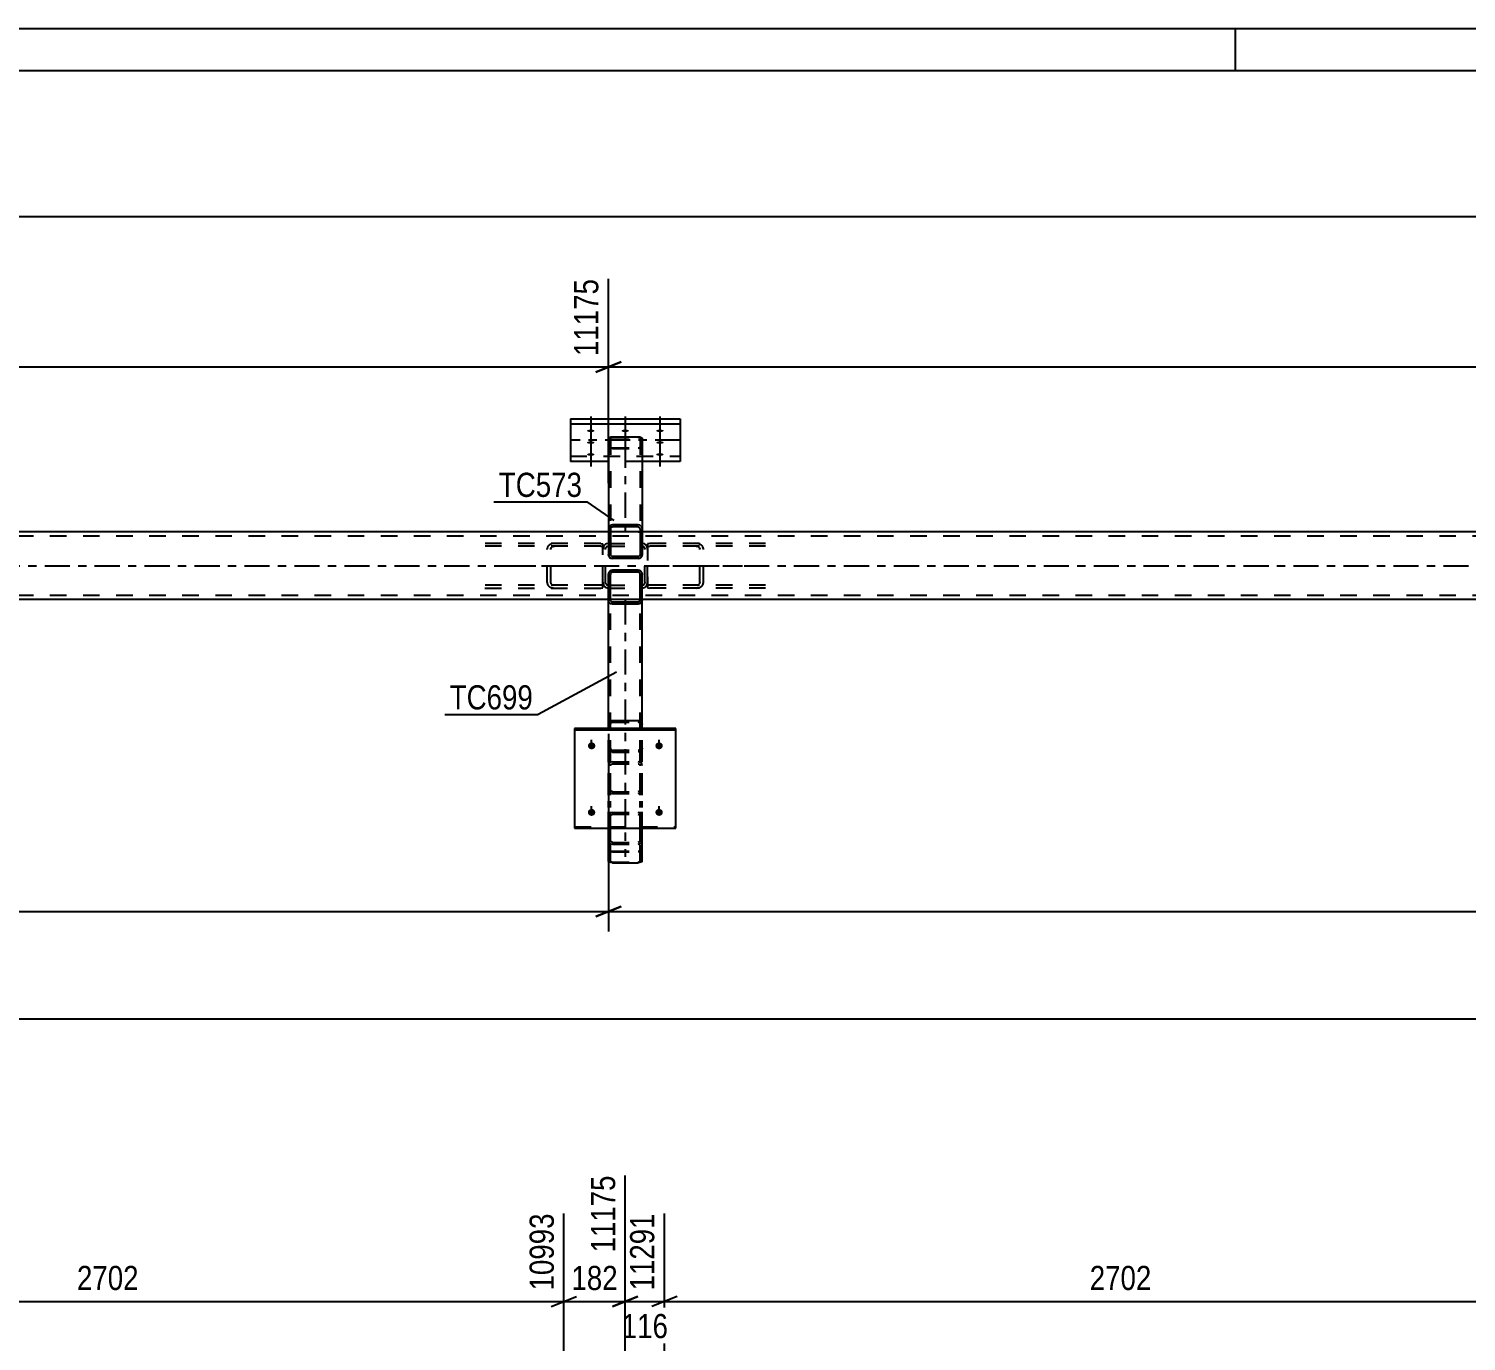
# Model space of a CAD drawing. Header units: millimetres. Extents: x 0 to 1189, y 0 to 841.
# Drawn here: x 416 to 586.3, y 685.4 to 841 of the extents above; entities that cross this region are included whole.
import ezdxf

# ---------------------------------------------------------------- set-up
doc = ezdxf.new("R2010")
doc.units = ezdxf.units.MM
doc.linetypes.add('DXK_LINE_DOT2', pattern=[3.9198, 1.9599, -1.9599])
doc.linetypes.add('DXK_LINE_DOT3', pattern=[5.9187, 2.979, -0.9799, 0.9799, -0.9799])
doc.styles.add('Arial Narrow', font='ARIALN.TTF', dxfattribs={"height": 0.2})

# ---------------------------------------------------------------- blocks, each defined once
blk = doc.blocks.new('Unknown-814467843-1163')
at = {"color": 5, "linetype": 'Continuous'}
for p, q in [((1189, 841), (0, 841)), ((559, 836), (559, 841)), ((1184, 836), (5, 836))]:
    blk.add_line(p, q, dxfattribs=at)
blk = doc.blocks.new('Part-814467843-4145 - 4141')
at = {"color": 2, "linetype": 'Continuous'}
for p, q in [((484.99, 776.78), (484.83, 776.67)), ((485.17, 776.81), (484.99, 776.78)), ((488.21, 776.81), (485.17, 776.81)), ((488.4, 776.78), (488.21, 776.81)), ((488.55, 776.67), (488.4, 776.78)), ((484.73, 776.52), (484.69, 776.33)), ((484.69, 773.29), (484.69, 776.33)), ((484.83, 776.67), (484.73, 776.52)), ((484.95, 776.42), (484.93, 776.33)), ((484.93, 773.29), (484.93, 776.33)), ((485, 776.5), (484.95, 776.42)), ((485.08, 776.55), (485, 776.5)), ((485.17, 776.57), (485.08, 776.55)), ((488.21, 776.57), (485.17, 776.57)), ((488.31, 776.55), (488.21, 776.57)), ((488.38, 776.5), (488.31, 776.55)), ((488.44, 776.42), (488.38, 776.5)), ((488.45, 776.33), (488.44, 776.42)), ((488.45, 773.29), (488.45, 776.33)), ((488.66, 776.52), (488.55, 776.67)), ((488.69, 776.33), (488.66, 776.52)), ((488.69, 773.29), (488.69, 776.33)), ((484.73, 773.11), (484.69, 773.29)), ((484.93, 773.29), (484.95, 773.2)), ((488.44, 773.2), (488.45, 773.29)), ((488.69, 773.29), (488.66, 773.11)), ((484.83, 772.95), (484.73, 773.11)), ((484.99, 772.85), (484.83, 772.95)), ((484.95, 773.2), (485, 773.12)), ((485.17, 772.81), (484.99, 772.85)), ((485, 773.12), (485.08, 773.07)), ((485.08, 773.07), (485.17, 773.05)), ((488.21, 773.05), (485.17, 773.05)), ((488.21, 772.81), (485.17, 772.81)), ((488.21, 773.05), (488.31, 773.07)), ((488.4, 772.85), (488.21, 772.81)), ((488.31, 773.07), (488.38, 773.12)), ((488.38, 773.12), (488.44, 773.2)), ((488.55, 772.95), (488.4, 772.85)), ((488.66, 773.11), (488.55, 772.95))]:
    blk.add_line(p, q, dxfattribs=at)
at = {"color": 7, "linetype": 'DXK_LINE_DOT2'}
for p, q in [((484.99, 776.78), (485.17, 776.81)), ((488.21, 776.81), (488.4, 776.78)), ((484.69, 776.33), (484.73, 776.52)), ((488.66, 776.52), (488.69, 776.33)), ((484.93, 773.35), (484.69, 773.35)), ((488.69, 773.35), (488.45, 773.35))]:
    blk.add_line(p, q, dxfattribs=at)
for centre, start, end in [((485.17, 776.33), 112.5, 157.5), ((488.21, 776.33), 22.5, 67.5)]:
    blk.add_arc(centre, 0.48, start, end, dxfattribs=at)
blk = doc.blocks.new('Part-814467843-4146 - 4141')
at = {"color": 2, "linetype": 'Continuous'}
for p, q in [((484.73, 781.91), (484.69, 781.72)), ((484.83, 782.06), (484.73, 781.91)), ((484.99, 782.17), (484.83, 782.06)), ((484.93, 781.72), (484.95, 781.82)), ((484.95, 781.82), (485, 781.89)), ((485.17, 782.2), (484.99, 782.17)), ((485, 781.89), (485.08, 781.95)), ((485.08, 781.95), (485.17, 781.96)), ((488.21, 782.2), (485.17, 782.2)), ((488.21, 781.96), (485.17, 781.96)), ((488.4, 782.17), (488.21, 782.2)), ((488.21, 781.96), (488.3, 781.95)), ((488.3, 781.95), (488.38, 781.89)), ((488.43, 781.82), (488.38, 781.89)), ((488.55, 782.06), (488.4, 782.17)), ((488.45, 781.72), (488.43, 781.82)), ((488.55, 782.06), (488.66, 781.91)), ((488.66, 781.91), (488.69, 781.72)), ((484.69, 781.72), (484.69, 778.68)), ((484.93, 781.72), (484.93, 778.68)), ((488.45, 781.72), (488.45, 778.68)), ((488.69, 781.72), (488.69, 778.68)), ((484.69, 778.68), (484.73, 778.5)), ((484.73, 778.5), (484.83, 778.34)), ((484.93, 778.68), (484.95, 778.59)), ((484.95, 778.59), (485, 778.51)), ((485.08, 778.46), (485, 778.51)), ((485.17, 778.44), (485.08, 778.46)), ((488.21, 778.44), (485.17, 778.44)), ((488.3, 778.46), (488.21, 778.44)), ((488.38, 778.51), (488.3, 778.46)), ((488.43, 778.59), (488.38, 778.51)), ((488.45, 778.68), (488.43, 778.59)), ((488.55, 778.34), (488.66, 778.5)), ((488.66, 778.5), (488.69, 778.68)), ((484.83, 778.34), (484.99, 778.24)), ((484.99, 778.24), (485.17, 778.2)), ((488.21, 778.2), (485.17, 778.2)), ((488.21, 778.2), (488.4, 778.24)), ((488.4, 778.24), (488.55, 778.34))]:
    blk.add_line(p, q, dxfattribs=at)
at = {"color": 7, "linetype": 'DXK_LINE_DOT2'}
for p, q in [((484.93, 781.35), (484.69, 781.35)), ((484.69, 781.35), (484.93, 781.35)), ((488.69, 781.35), (488.45, 781.35)), ((488.45, 781.35), (488.69, 781.35)), ((484.73, 778.5), (484.69, 778.68)), ((488.69, 778.68), (488.66, 778.5)), ((485.17, 778.2), (484.99, 778.24)), ((488.4, 778.24), (488.21, 778.2))]:
    blk.add_line(p, q, dxfattribs=at)
for centre, start, end in [((485.17, 778.68), 202.5, 247.5), ((488.21, 778.68), 292.5, 337.5)]:
    blk.add_arc(centre, 0.48, start, end, dxfattribs=at)
blk = doc.blocks.new('Part-814467843-4226 - 4141')
at = {"color": 2, "linetype": 'Continuous'}
for p, q in [((484.69, 792.46), (484.73, 792.52)), ((484.69, 792.46), (484.69, 781.73)), ((484.73, 792.52), (484.83, 792.57)), ((484.83, 792.57), (484.99, 792.61)), ((484.99, 792.61), (485.17, 792.62)), ((485.17, 792.62), (488.21, 792.62)), ((488.21, 792.62), (488.4, 792.61)), ((488.4, 792.61), (488.55, 792.57)), ((488.55, 792.57), (488.66, 792.52)), ((488.66, 792.52), (488.69, 792.46)), ((488.69, 792.46), (488.69, 781.35)), ((488.21, 781.35), (484.93, 781.35)), ((488.45, 781.35), (488.21, 781.35)), ((488.69, 781.35), (488.69, 781.35))]:
    blk.add_line(p, q, dxfattribs=at)
at = {"color": 7, "linetype": 'DXK_LINE_DOT2'}
for p, q in [((484.95, 792.49), (484.93, 792.46)), ((484.93, 792.46), (484.93, 782.13)), ((485, 792.52), (484.95, 792.49)), ((485.08, 792.53), (485, 792.52)), ((485.17, 792.54), (485.08, 792.53)), ((485.17, 792.54), (488.21, 792.54)), ((488.31, 792.53), (488.21, 792.54)), ((488.38, 792.52), (488.31, 792.53)), ((488.44, 792.49), (488.38, 792.52)), ((488.45, 792.46), (488.44, 792.49)), ((488.45, 792.46), (488.45, 781.35)), ((484.73, 791.36), (484.69, 791.42)), ((484.83, 791.3), (484.73, 791.36)), ((484.99, 791.27), (484.83, 791.3)), ((484.93, 791.42), (484.95, 791.39)), ((484.95, 791.39), (485, 791.36)), ((485.17, 791.25), (484.99, 791.27)), ((485, 791.36), (485.08, 791.34)), ((485.08, 791.34), (485.17, 791.34)), ((485.17, 791.34), (488.21, 791.34)), ((485.17, 791.25), (488.21, 791.25)), ((488.21, 791.34), (488.31, 791.34)), ((488.4, 791.27), (488.21, 791.25)), ((488.31, 791.34), (488.38, 791.36)), ((488.38, 791.36), (488.4, 791.37)), ((488.4, 791.37), (488.44, 791.39)), ((488.55, 791.3), (488.4, 791.27)), ((488.44, 791.39), (488.45, 791.42)), ((488.66, 791.36), (488.55, 791.3)), ((488.69, 791.42), (488.66, 791.36)), ((484.93, 782.13), (484.93, 781.35)), ((484.69, 781.73), (484.69, 781.35)), ((484.93, 781.35), (484.69, 781.35)), ((488.21, 781.35), (488.4, 781.35)), ((488.44, 781.35), (488.45, 781.35)), ((488.69, 781.35), (488.45, 781.35))]:
    blk.add_line(p, q, dxfattribs=at)
at = {"color": 7, "linetype": 'DXK_LINE_DOT3'}
blk.add_line((486.69, 791.94), (486.69, 781.35), dxfattribs=at)
blk = doc.blocks.new('Part-814467843-4183 - 4141')
at = {"color": 2, "linetype": 'Continuous'}
for p, q in [((480.19, 794.76), (493.19, 794.76)), ((480.19, 794.76), (480.19, 789.72)), ((480.19, 794.16), (493.19, 794.16)), ((493.19, 794.76), (493.19, 789.72)), ((484.69, 789.72), (480.19, 789.72)), ((493.19, 789.72), (488.69, 789.72))]:
    blk.add_line(p, q, dxfattribs=at)
at = {"color": 7, "linetype": 'DXK_LINE_DOT3'}
blk.add_line((493.19, 792.24), (480.19, 792.24), dxfattribs=at)
at = {"color": 7, "linetype": 'DXK_LINE_DOT2'}
for p, q in [((480.19, 790.32), (493.19, 790.32)), ((488.69, 789.72), (484.69, 789.72))]:
    blk.add_line(p, q, dxfattribs=at)
blk = doc.blocks.new('Bolt-814467843-4254 - 4141')
at = {"linetype": 'Continuous'}
for points in [[(482.59, 793.49), (482.69, 793.49), (482.77, 793.48), (482.85, 793.46), (482.92, 793.44), (482.98, 793.42), (483.01, 793.39), (483.03, 793.36), (483.03, 793.33), (483.01, 793.29), (482.98, 793.27), (482.92, 793.24), (482.85, 793.22), (482.77, 793.2), (482.69, 793.19), (482.59, 793.19), (482.5, 793.19), (482.42, 793.2), (482.34, 793.22), (482.27, 793.24), (482.21, 793.27), (482.18, 793.29), (482.16, 793.33), (482.16, 793.36), (482.18, 793.39), (482.21, 793.42), (482.27, 793.44), (482.34, 793.46), (482.42, 793.48), (482.5, 793.49)], [(482.59, 792.1), (482.69, 792.09), (482.77, 792.08), (482.85, 792.07), (482.92, 792.05), (482.98, 792.02), (483.01, 791.99), (483.03, 791.96), (483.03, 791.93), (483.01, 791.9), (482.98, 791.87), (482.92, 791.85), (482.85, 791.82), (482.77, 791.81), (482.69, 791.8), (482.59, 791.8), (482.5, 791.8), (482.42, 791.81), (482.34, 791.82), (482.27, 791.85), (482.21, 791.87), (482.18, 791.9), (482.16, 791.93), (482.16, 791.96), (482.18, 791.99), (482.21, 792.02), (482.27, 792.05), (482.34, 792.07), (482.42, 792.08), (482.5, 792.09)], [(486.67, 793.49), (486.77, 793.49), (486.85, 793.48), (486.93, 793.46), (487, 793.44), (487.06, 793.42), (487.09, 793.39), (487.11, 793.36), (487.11, 793.33), (487.09, 793.29), (487.06, 793.27), (487, 793.24), (486.93, 793.22), (486.85, 793.2), (486.77, 793.19), (486.67, 793.19), (486.58, 793.19), (486.5, 793.2), (486.42, 793.22), (486.35, 793.24), (486.29, 793.27), (486.26, 793.29), (486.24, 793.33), (486.24, 793.36), (486.26, 793.39), (486.29, 793.42), (486.35, 793.44), (486.42, 793.46), (486.5, 793.48), (486.58, 793.49)], [(490.79, 793.49), (490.89, 793.49), (490.97, 793.48), (491.05, 793.46), (491.12, 793.44), (491.18, 793.42), (491.21, 793.39), (491.23, 793.36), (491.23, 793.33), (491.21, 793.29), (491.18, 793.27), (491.12, 793.24), (491.05, 793.22), (490.97, 793.2), (490.89, 793.19), (490.79, 793.19), (490.7, 793.19), (490.62, 793.2), (490.54, 793.22), (490.47, 793.24), (490.41, 793.27), (490.38, 793.29), (490.36, 793.33), (490.36, 793.36), (490.38, 793.39), (490.41, 793.42), (490.47, 793.44), (490.54, 793.46), (490.62, 793.48), (490.7, 793.49)], [(490.79, 792.1), (490.89, 792.09), (490.97, 792.08), (491.05, 792.07), (491.12, 792.05), (491.18, 792.02), (491.21, 791.99), (491.23, 791.96), (491.23, 791.93), (491.21, 791.9), (491.18, 791.87), (491.12, 791.85), (491.05, 791.82), (490.97, 791.81), (490.89, 791.8), (490.79, 791.8), (490.7, 791.8), (490.62, 791.81), (490.54, 791.82), (490.47, 791.85), (490.41, 791.87), (490.38, 791.9), (490.36, 791.93), (490.36, 791.96), (490.38, 791.99), (490.41, 792.02), (490.47, 792.05), (490.54, 792.07), (490.62, 792.08), (490.7, 792.09)], [(482.59, 790.69), (482.69, 790.68), (482.77, 790.67), (482.85, 790.66), (482.92, 790.64), (482.98, 790.61), (483.01, 790.58), (483.03, 790.55), (483.03, 790.52), (483.01, 790.49), (482.98, 790.46), (482.92, 790.44), (482.85, 790.41), (482.77, 790.4), (482.69, 790.39), (482.59, 790.39), (482.5, 790.39), (482.42, 790.4), (482.34, 790.41), (482.27, 790.44), (482.21, 790.46), (482.18, 790.49), (482.16, 790.52), (482.16, 790.55), (482.18, 790.58), (482.21, 790.61), (482.27, 790.64), (482.34, 790.66), (482.42, 790.67), (482.5, 790.68)], [(490.79, 790.69), (490.89, 790.68), (490.97, 790.67), (491.05, 790.66), (491.12, 790.64), (491.18, 790.61), (491.21, 790.58), (491.23, 790.55), (491.23, 790.52), (491.21, 790.49), (491.18, 790.46), (491.12, 790.44), (491.05, 790.41), (490.97, 790.4), (490.89, 790.39), (490.79, 790.39), (490.7, 790.39), (490.62, 790.4), (490.54, 790.41), (490.47, 790.44), (490.41, 790.46), (490.38, 790.49), (490.36, 790.52), (490.36, 790.55), (490.38, 790.58), (490.41, 790.61), (490.47, 790.64), (490.54, 790.66), (490.62, 790.67), (490.7, 790.68)]]:
    blk.add_hatch(color=1, dxfattribs=at).paths.add_polyline_path(points)
at = {"color": 1, "linetype": 'Continuous'}
for p, q in [((482.59, 795.03), (482.59, 791.91)), ((486.67, 795.03), (486.67, 791.91)), ((490.79, 795.03), (490.79, 791.91)), ((482.59, 793.64), (482.59, 790.52)), ((482.59, 792.23), (482.59, 789.11)), ((490.79, 793.64), (490.79, 790.52)), ((490.79, 792.23), (490.79, 789.11))]:
    blk.add_line(p, q, dxfattribs=at)
at = {"color": 1, "linetype": 'DXK_LINE_DOT2'}
blk.add_line((486.67, 792.23), (486.67, 789.11), dxfattribs=at)
blk = doc.blocks.new('Part-814467843-4314 - 4141')
at = {"color": 7, "linetype": 'DXK_LINE_DOT2'}
for p, q in [((484.69, 744.79), (484.69, 749.46)), ((484.93, 744.79), (484.93, 749.46)), ((488.45, 744.79), (488.45, 749.46)), ((488.69, 744.79), (488.69, 749.46)), ((484.73, 747.83), (484.69, 747.66)), ((484.83, 747.98), (484.73, 747.83)), ((484.99, 748.08), (484.83, 747.98)), ((484.93, 747.66), (484.95, 747.75)), ((484.95, 747.75), (485, 747.82)), ((485.17, 748.11), (484.99, 748.08)), ((485, 747.82), (485.08, 747.87)), ((485.08, 747.87), (485.17, 747.89)), ((485.17, 748.11), (488.21, 748.11)), ((485.17, 747.89), (488.21, 747.89)), ((488.4, 748.08), (488.21, 748.11)), ((488.21, 747.89), (488.31, 747.87)), ((488.31, 747.87), (488.38, 747.82)), ((488.38, 747.82), (488.44, 747.75)), ((488.55, 747.98), (488.4, 748.08)), ((488.44, 747.75), (488.45, 747.66)), ((488.66, 747.83), (488.55, 747.98)), ((488.69, 747.66), (488.66, 747.83)), ((484.69, 744.79), (484.73, 744.62)), ((484.73, 744.62), (484.83, 744.47)), ((484.83, 744.47), (484.99, 744.37)), ((484.95, 744.7), (484.93, 744.79)), ((485, 744.63), (484.95, 744.7)), ((484.99, 744.37), (485.17, 744.34)), ((485.08, 744.58), (485, 744.63)), ((485.17, 744.56), (485.08, 744.58)), ((485.17, 744.56), (488.21, 744.56)), ((485.17, 744.34), (488.21, 744.34)), ((488.31, 744.58), (488.21, 744.56)), ((488.21, 744.34), (488.4, 744.37)), ((488.38, 744.63), (488.31, 744.58)), ((488.44, 744.7), (488.38, 744.63)), ((488.4, 744.37), (488.55, 744.47)), ((488.45, 744.79), (488.44, 744.7)), ((488.55, 744.47), (488.66, 744.62)), ((488.66, 744.62), (488.69, 744.79))]:
    blk.add_line(p, q, dxfattribs=at)
at = {"color": 7, "linetype": 'DXK_LINE_DOT3'}
blk.add_line((486.69, 747.89), (486.69, 746.23), dxfattribs=at)
blk = doc.blocks.new('Part-814467843-4319 - 4141')
at = {"color": 7, "linetype": 'DXK_LINE_DOT2'}
for p, q in [((484.93, 773.35), (484.69, 773.35)), ((484.69, 773.29), (484.69, 773.35)), ((484.93, 742.31), (484.93, 773.35)), ((488.21, 773.35), (488.69, 773.35)), ((488.38, 773.35), (488.4, 773.35)), ((488.4, 773.35), (488.44, 773.35)), ((488.44, 773.35), (488.45, 773.35)), ((488.45, 742.31), (488.45, 773.35)), ((488.69, 773.29), (488.69, 773.35)), ((484.69, 746.23), (484.69, 758.57)), ((488.69, 746.23), (488.69, 758.57)), ((484.69, 743.35), (484.73, 743.42)), ((484.73, 743.42), (484.83, 743.47)), ((484.83, 743.47), (484.99, 743.51)), ((484.95, 743.38), (484.93, 743.35)), ((485, 743.41), (484.95, 743.38)), ((484.99, 743.51), (485.17, 743.52)), ((485.08, 743.43), (485, 743.41)), ((485.17, 743.44), (485.08, 743.43)), ((485.17, 743.52), (488.21, 743.52)), ((485.17, 743.44), (488.21, 743.44)), ((488.21, 743.52), (488.4, 743.51)), ((488.31, 743.43), (488.21, 743.44)), ((488.38, 743.41), (488.31, 743.43)), ((488.38, 743.41), (488.4, 743.4)), ((488.4, 743.51), (488.55, 743.47)), ((488.4, 743.4), (488.44, 743.38)), ((488.45, 743.35), (488.44, 743.38)), ((488.55, 743.47), (488.66, 743.42)), ((488.66, 743.42), (488.69, 743.35)), ((484.93, 742.31), (484.95, 742.28)), ((484.95, 742.28), (485, 742.26)), ((485, 742.26), (485.08, 742.24)), ((485.08, 742.24), (485.17, 742.23)), ((485.17, 742.23), (488.21, 742.23)), ((488.21, 742.23), (488.31, 742.24)), ((488.31, 742.24), (488.38, 742.26)), ((488.38, 742.26), (488.44, 742.28)), ((488.44, 742.28), (488.45, 742.31))]:
    blk.add_line(p, q, dxfattribs=at)
at = {"color": 2, "linetype": 'Continuous'}
for p, q in [((484.69, 758.57), (484.69, 773.29)), ((488.45, 773.35), (484.93, 773.35)), ((488.69, 758.57), (488.69, 773.29)), ((484.69, 742.31), (484.69, 746.23)), ((488.69, 742.31), (488.69, 746.23)), ((484.73, 742.25), (484.69, 742.31)), ((484.83, 742.2), (484.73, 742.25)), ((484.99, 742.16), (484.83, 742.2)), ((485.17, 742.15), (484.99, 742.16)), ((485.17, 742.15), (488.21, 742.15)), ((488.4, 742.16), (488.21, 742.15)), ((488.55, 742.2), (488.4, 742.16)), ((488.66, 742.25), (488.55, 742.2)), ((488.69, 742.31), (488.66, 742.25))]:
    blk.add_line(p, q, dxfattribs=at)
at = {"color": 7, "linetype": 'DXK_LINE_DOT3'}
blk.add_line((486.69, 773.35), (486.69, 742.83), dxfattribs=at)
blk = doc.blocks.new('Part-814467843-4328 - 4141')
at = {"color": 7, "linetype": 'DXK_LINE_DOT2'}
for p, q in [((483.79, 779.99), (470.06, 779.99)), ((483.79, 779.67), (470.06, 779.67)), ((477.49, 779.59), (477.42, 779.35)), ((477.42, 775.35), (477.42, 779.35)), ((477.86, 779.35), (477.89, 779.47)), ((477.86, 775.35), (477.86, 779.35)), ((478.3, 779.99), (477.96, 779.94)), ((478.13, 779.64), (478.3, 779.67)), ((483.79, 779.99), (484.04, 779.95)), ((483.79, 779.67), (483.96, 779.64)), ((483.96, 779.64), (484.04, 779.6)), ((484.04, 774.74), (484.04, 779.95)), ((483.79, 775.03), (470.06, 775.03)), ((477.42, 775.35), (477.49, 775.1)), ((477.89, 775.22), (477.86, 775.35)), ((478.3, 775.03), (478.13, 775.05)), ((483.96, 775.05), (483.79, 775.03)), ((484.04, 775.09), (483.96, 775.05)), ((470.06, 774.71), (483.79, 774.71)), ((477.96, 774.76), (478.3, 774.71)), ((483.79, 774.71), (484.04, 774.74))]:
    blk.add_line(p, q, dxfattribs=at)
at = {"color": 7, "linetype": 'DXK_LINE_DOT3'}
blk.add_line((472.8, 777.35), (481.04, 777.35), dxfattribs=at)
at = {"color": 7, "linetype": 'DXK_LINE_DOT2'}
for centre, radius, start, end in [((478.16, 779.16), 0.802, 104.5547, 147.5896), ((478.23, 779.25), 0.401, 104.5547, 147.5896), ((478.16, 775.53), 0.802, 212.4104, 255.4453), ((478.23, 775.44), 0.401, 212.4104, 255.4453)]:
    blk.add_arc(centre, radius, start, end, dxfattribs=at)
blk = doc.blocks.new('Part-814467843-4331 - 4141')
at = {"color": 7, "linetype": 'DXK_LINE_DOT2'}
for p, q in [((489.58, 779.99), (489.32, 779.95)), ((489.32, 779.95), (489.32, 774.74)), ((489.32, 779.6), (489.41, 779.64)), ((489.41, 779.64), (489.58, 779.67)), ((503.31, 779.99), (489.58, 779.99)), ((503.31, 779.67), (489.58, 779.67)), ((495.41, 779.94), (495.07, 779.99)), ((495.07, 779.67), (495.24, 779.64)), ((495.48, 779.47), (495.51, 779.35)), ((495.51, 775.35), (495.51, 779.35)), ((495.95, 779.35), (495.88, 779.59)), ((495.95, 775.35), (495.95, 779.35)), ((489.41, 775.05), (489.32, 775.09)), ((489.58, 775.03), (489.41, 775.05)), ((503.31, 775.03), (489.58, 775.03)), ((495.24, 775.05), (495.07, 775.03)), ((495.51, 775.35), (495.48, 775.22)), ((495.88, 775.1), (495.95, 775.35)), ((489.32, 774.74), (489.58, 774.71)), ((503.31, 774.71), (489.58, 774.71)), ((495.07, 774.71), (495.41, 774.76))]:
    blk.add_line(p, q, dxfattribs=at)
at = {"color": 7, "linetype": 'DXK_LINE_DOT3'}
blk.add_line((492.33, 777.35), (500.57, 777.35), dxfattribs=at)
at = {"color": 7, "linetype": 'DXK_LINE_DOT2'}
for centre, radius, start, end in [((495.14, 779.25), 0.401, 32.4104, 75.4453), ((495.21, 779.16), 0.802, 32.4104, 75.4453), ((495.14, 775.44), 0.401, 284.5547, 327.5896), ((495.21, 775.53), 0.802, 284.5547, 327.5896)]:
    blk.add_arc(centre, radius, start, end, dxfattribs=at)
blk = doc.blocks.new('Part-814467843-4340 - 4141')
at = {"color": 7, "linetype": 'DXK_LINE_DOT2'}
for p, q in [((1094.69, 780.87), (116.04, 780.87)), ((488.69, 781.35), (484.69, 781.35)), ((1094.69, 773.83), (116.04, 773.83)), ((488.69, 773.35), (484.69, 773.35))]:
    blk.add_line(p, q, dxfattribs=at)
at = {"color": 2, "linetype": 'Continuous'}
for p, q in [((484.69, 781.35), (248.69, 781.35)), ((724.68, 781.35), (488.69, 781.35)), ((484.69, 773.35), (248.69, 773.35)), ((724.68, 773.35), (488.69, 773.35))]:
    blk.add_line(p, q, dxfattribs=at)
at = {"color": 7, "linetype": 'DXK_LINE_DOT3'}
blk.add_line((116.04, 777.35), (1094.69, 777.35), dxfattribs=at)
blk = doc.blocks.new('Part-814467843-4345 - 4141')
at = {"color": 7, "linetype": 'DXK_LINE_DOT2'}
for p, q in [((484.09, 779.59), (484.04, 779.35)), ((484.04, 775.35), (484.04, 779.35)), ((484.36, 779.35), (484.39, 779.47)), ((484.36, 775.35), (484.36, 779.35)), ((484.68, 779.99), (484.44, 779.94)), ((484.56, 779.64), (484.68, 779.67)), ((484.68, 779.99), (488.68, 779.99)), ((484.68, 779.67), (488.68, 779.67)), ((488.93, 779.94), (488.68, 779.99)), ((488.68, 779.67), (488.81, 779.64)), ((488.98, 779.47), (489, 779.35)), ((489, 775.35), (489, 779.35)), ((489.32, 779.35), (489.28, 779.59)), ((489.32, 775.35), (489.32, 779.35)), ((484.04, 775.35), (484.09, 775.1)), ((484.39, 775.22), (484.36, 775.35)), ((484.68, 775.03), (484.56, 775.05)), ((484.68, 775.03), (488.68, 775.03)), ((488.81, 775.05), (488.68, 775.03)), ((489, 775.35), (488.98, 775.22)), ((489.28, 775.1), (489.32, 775.35)), ((484.44, 774.76), (484.68, 774.71)), ((484.68, 774.71), (488.68, 774.71)), ((488.68, 774.71), (488.93, 774.76))]:
    blk.add_line(p, q, dxfattribs=at)
at = {"color": 7, "linetype": 'DXK_LINE_DOT3'}
blk.add_line((486.68, 777.35), (486.68, 777.35), dxfattribs=at)
at = {"color": 7, "linetype": 'DXK_LINE_DOT2'}
for centre, radius, start, end in [((484.68, 779.35), 0.64, 112.5, 157.5), ((484.68, 779.35), 0.32, 112.5, 157.5), ((488.68, 779.35), 0.32, 22.5, 67.5), ((488.68, 779.35), 0.64, 22.5, 67.5), ((484.68, 775.35), 0.64, 202.5, 247.5), ((484.68, 775.35), 0.32, 202.5, 247.5), ((488.68, 775.35), 0.32, 292.5, 337.5), ((488.68, 775.35), 0.64, 292.5, 337.5)]:
    blk.add_arc(centre, radius, start, end, dxfattribs=at)
blk = doc.blocks.new('Bolt-814467843-4350 - 4141')
at = {"linetype": 'Continuous'}
for points in [[(482.69, 756.42), (482.79, 756.41), (482.87, 756.38), (482.95, 756.34), (483.02, 756.28), (483.08, 756.21), (483.11, 756.13), (483.13, 756.05), (483.13, 755.96), (483.11, 755.88), (483.08, 755.8), (483.02, 755.73), (482.95, 755.67), (482.87, 755.63), (482.79, 755.6), (482.69, 755.59), (482.6, 755.6), (482.52, 755.63), (482.44, 755.67), (482.37, 755.73), (482.31, 755.8), (482.28, 755.88), (482.26, 755.96), (482.26, 756.05), (482.28, 756.13), (482.31, 756.21), (482.37, 756.28), (482.44, 756.34), (482.52, 756.38), (482.6, 756.41)], [(482.69, 748.53), (482.79, 748.52), (482.87, 748.49), (482.95, 748.45), (483.02, 748.39), (483.08, 748.32), (483.11, 748.24), (483.13, 748.16), (483.13, 748.07), (483.11, 747.99), (483.08, 747.91), (483.02, 747.84), (482.95, 747.78), (482.87, 747.74), (482.79, 747.71), (482.69, 747.7), (482.6, 747.71), (482.52, 747.74), (482.44, 747.78), (482.37, 747.84), (482.31, 747.91), (482.28, 747.99), (482.26, 748.07), (482.26, 748.16), (482.28, 748.24), (482.31, 748.32), (482.37, 748.39), (482.44, 748.45), (482.52, 748.49), (482.6, 748.52)]]:
    blk.add_hatch(color=1, dxfattribs=at).paths.add_polyline_path(points)
at = {"color": 1, "linetype": 'Continuous'}
for p, q in [((482.69, 755.66), (482.69, 756.73)), ((482.69, 747.77), (482.69, 748.84))]:
    blk.add_line(p, q, dxfattribs=at)
blk = doc.blocks.new('Bolt-814467843-4351 - 4141')
at = {"linetype": 'Continuous'}
for points in [[(490.69, 756.42), (490.79, 756.41), (490.87, 756.38), (490.95, 756.34), (491.02, 756.28), (491.08, 756.21), (491.11, 756.13), (491.13, 756.05), (491.13, 755.96), (491.11, 755.88), (491.08, 755.8), (491.02, 755.73), (490.95, 755.67), (490.87, 755.63), (490.79, 755.6), (490.69, 755.59), (490.6, 755.6), (490.52, 755.63), (490.44, 755.67), (490.37, 755.73), (490.31, 755.8), (490.28, 755.88), (490.26, 755.96), (490.26, 756.05), (490.28, 756.13), (490.31, 756.21), (490.37, 756.28), (490.44, 756.34), (490.52, 756.38), (490.6, 756.41)], [(490.69, 748.53), (490.79, 748.52), (490.87, 748.49), (490.95, 748.45), (491.02, 748.39), (491.08, 748.32), (491.11, 748.24), (491.13, 748.16), (491.13, 748.07), (491.11, 747.99), (491.08, 747.91), (491.02, 747.84), (490.95, 747.78), (490.87, 747.74), (490.79, 747.71), (490.69, 747.7), (490.6, 747.71), (490.52, 747.74), (490.44, 747.78), (490.37, 747.84), (490.31, 747.91), (490.28, 747.99), (490.26, 748.07), (490.26, 748.16), (490.28, 748.24), (490.31, 748.32), (490.37, 748.39), (490.44, 748.45), (490.52, 748.49), (490.6, 748.52)]]:
    blk.add_hatch(color=1, dxfattribs=at).paths.add_polyline_path(points)
at = {"color": 1, "linetype": 'Continuous'}
for p, q in [((490.69, 755.66), (490.69, 756.73)), ((490.69, 747.77), (490.69, 748.84))]:
    blk.add_line(p, q, dxfattribs=at)
blk = doc.blocks.new('Part-814467843-4352 - 4141')
at = {"color": 2, "linetype": 'Continuous'}
for p, q in [((492.69, 758.05), (480.69, 758.05)), ((480.69, 758.05), (480.69, 746.23)), ((492.69, 746.23), (492.69, 758.05)), ((480.69, 757.89), (492.69, 757.89)), ((480.69, 746.23), (492.69, 746.23))]:
    blk.add_line(p, q, dxfattribs=at)
at = {"color": 7, "linetype": 'DXK_LINE_DOT2'}
blk.add_line((480.69, 746.4), (492.69, 746.4), dxfattribs=at)
blk = doc.blocks.new('Part-814467843-4372 - 4141')
at = {"color": 2, "linetype": 'Continuous'}
for p, q in [((484.69, 758.57), (484.73, 758.74)), ((484.69, 758.05), (484.69, 758.57)), ((484.73, 758.74), (484.83, 758.89)), ((484.83, 758.89), (484.99, 758.99)), ((484.99, 758.99), (485.17, 759.02)), ((485.17, 759.02), (488.21, 759.02)), ((488.21, 759.02), (488.4, 758.99)), ((488.4, 758.99), (488.55, 758.89)), ((488.55, 758.89), (488.66, 758.74)), ((488.66, 758.74), (488.69, 758.57)), ((488.69, 758.05), (488.69, 758.57))]:
    blk.add_line(p, q, dxfattribs=at)
at = {"color": 7, "linetype": 'DXK_LINE_DOT2'}
for p, q in [((484.69, 750.79), (484.69, 758.05)), ((484.95, 758.66), (484.93, 758.57)), ((484.93, 750.79), (484.93, 758.57)), ((485, 758.73), (484.95, 758.66)), ((485.08, 758.78), (485, 758.73)), ((485.17, 758.79), (485.08, 758.78)), ((485.17, 758.79), (488.21, 758.79)), ((488.31, 758.78), (488.21, 758.79)), ((488.38, 758.73), (488.31, 758.78)), ((488.44, 758.66), (488.38, 758.73)), ((488.45, 758.57), (488.44, 758.66)), ((488.45, 750.79), (488.45, 758.57)), ((488.69, 750.79), (488.69, 758.05)), ((484.73, 755.54), (484.69, 755.71)), ((484.83, 755.39), (484.73, 755.54)), ((484.99, 755.3), (484.83, 755.39)), ((484.93, 755.71), (484.95, 755.63)), ((484.95, 755.63), (485, 755.55)), ((485.17, 755.26), (484.99, 755.3)), ((485, 755.55), (485.08, 755.5)), ((485.08, 755.5), (485.17, 755.49)), ((485.17, 755.49), (488.21, 755.49)), ((485.17, 755.26), (488.21, 755.26)), ((488.21, 755.49), (488.31, 755.5)), ((488.4, 755.3), (488.21, 755.26)), ((488.31, 755.5), (488.38, 755.55)), ((488.38, 755.55), (488.44, 755.63)), ((488.55, 755.39), (488.4, 755.3)), ((488.44, 755.63), (488.45, 755.71)), ((488.66, 755.54), (488.55, 755.39)), ((488.69, 755.71), (488.66, 755.54)), ((484.73, 753.82), (484.69, 753.65)), ((484.83, 753.97), (484.73, 753.82)), ((484.99, 754.07), (484.83, 753.97)), ((484.93, 753.65), (484.95, 753.74)), ((484.95, 753.74), (485, 753.81)), ((485.17, 754.1), (484.99, 754.07)), ((485, 753.81), (485.08, 753.86)), ((485.08, 753.86), (485.17, 753.88)), ((485.17, 754.1), (488.21, 754.1)), ((485.17, 753.88), (488.21, 753.88)), ((488.4, 754.07), (488.21, 754.1)), ((488.21, 753.88), (488.31, 753.86)), ((488.31, 753.86), (488.38, 753.81)), ((488.38, 753.81), (488.44, 753.74)), ((488.55, 753.97), (488.4, 754.07)), ((488.44, 753.74), (488.45, 753.65)), ((488.66, 753.82), (488.55, 753.97)), ((488.69, 753.65), (488.66, 753.82)), ((484.69, 750.79), (484.73, 750.62)), ((484.73, 750.62), (484.83, 750.48)), ((484.83, 750.48), (484.99, 750.38)), ((484.95, 750.71), (484.93, 750.79)), ((485, 750.64), (484.95, 750.71)), ((484.99, 750.38), (485.17, 750.34)), ((485.08, 750.59), (485, 750.64)), ((485.17, 750.57), (485.08, 750.59)), ((485.17, 750.57), (488.21, 750.57)), ((485.17, 750.34), (488.21, 750.34)), ((488.31, 750.59), (488.21, 750.57)), ((488.21, 750.34), (488.4, 750.38)), ((488.38, 750.64), (488.31, 750.59)), ((488.44, 750.71), (488.38, 750.64)), ((488.4, 750.38), (488.55, 750.48)), ((488.45, 750.79), (488.44, 750.71)), ((488.55, 750.48), (488.66, 750.62)), ((488.66, 750.62), (488.69, 750.79))]:
    blk.add_line(p, q, dxfattribs=at)
blk = doc.blocks.new('StraightDimension-814467843-6371 - 4692')
at = {"color": 7, "linetype": 'Continuous'}
for p, q in [((491.32, 642.59), (491.32, 700.59)), ((599.42, 643.25), (599.42, 700.59)), ((492.82, 690.75), (489.82, 689.55)), ((491.32, 690.15), (599.42, 690.15)), ((597.92, 689.55), (600.92, 690.75))]:
    blk.add_line(p, q, dxfattribs=at)
at = {"color": 0, "linetype": 'Continuous'}
blk.add_wipeout([(598.82, 701.19), (594.62, 701.19), (594.62, 690.85), (598.82, 690.85)], dxfattribs=at)
at = {"color": 0}
blk.add_wipeout([(549.63, 690.9), (549.63, 695.1), (541.12, 695.1), (541.12, 690.9)], dxfattribs=at)
at = {"color": 3, "linetype": 'Continuous', "style": 'Arial Narrow'}
blk.add_text('13993', height=2.863, rotation=90.0002, dxfattribs=at).set_placement((598.22, 691.45))
at = {"color": 3, "style": 'Arial Narrow'}
blk.add_text('2702', height=2.863, dxfattribs=at).set_placement((541.72, 691.5))
blk = doc.blocks.new('StraightDimension-814467843-6385 - 4692')
at = {"color": 7, "linetype": 'Continuous'}
for p, q in [((486.69, 640.63), (486.69, 705.09)), ((491.32, 642.59), (491.32, 700.59)), ((485.19, 689.55), (488.19, 690.75)), ((486.69, 690.15), (491.32, 690.15)), ((492.82, 690.75), (489.82, 689.55))]:
    blk.add_line(p, q, dxfattribs=at)
at = {"color": 0, "linetype": 'Continuous'}
blk.add_wipeout([(490.72, 701.19), (486.52, 701.19), (486.52, 690.85), (490.72, 690.85)], dxfattribs=at)
at = {"color": 0}
blk.add_wipeout([(492.35, 685.2), (492.35, 689.4), (485.67, 689.4), (485.67, 685.2)], dxfattribs=at)
at = {"color": 3, "linetype": 'Continuous', "style": 'Arial Narrow'}
blk.add_text('11291', height=2.863, rotation=90.0002, dxfattribs=at).set_placement((490.12, 691.45))
at = {"color": 3, "style": 'Arial Narrow'}
blk.add_text('116', height=2.863, dxfattribs=at).set_placement((486.27, 685.8))
blk = doc.blocks.new('StraightDimension-814467843-6396 - 4692')
at = {"color": 7, "linetype": 'Continuous'}
for p, q in [((486.69, 640.63), (486.69, 705.09)), ((479.42, 643.25), (479.42, 700.59)), ((477.92, 689.55), (480.92, 690.75)), ((479.42, 690.15), (486.69, 690.15)), ((488.19, 690.75), (485.19, 689.55))]:
    blk.add_line(p, q, dxfattribs=at)
at = {"color": 0}
blk.add_wipeout([(486.4, 690.9), (486.4, 695.1), (479.71, 695.1), (479.71, 690.9)], dxfattribs=at)
at = {"color": 3, "style": 'Arial Narrow'}
blk.add_text('182', height=2.863, dxfattribs=at).set_placement((480.31, 691.5))
at = {"color": 0, "linetype": 'Continuous'}
blk.add_wipeout([(486.09, 705.69), (481.89, 705.69), (481.89, 695.35), (486.09, 695.35)], dxfattribs=at)
at = {"color": 3, "linetype": 'Continuous', "style": 'Arial Narrow'}
blk.add_text('11175', height=2.863, rotation=90.0002, dxfattribs=at).set_placement((485.49, 695.95))
blk = doc.blocks.new('StraightDimension-814467843-6407 - 4692')
at = {"color": 7, "linetype": 'Continuous'}
for p, q in [((479.42, 643.25), (479.42, 700.59)), ((371.32, 642.59), (371.32, 698.76)), ((372.82, 690.75), (369.82, 689.55)), ((371.32, 690.15), (479.42, 690.15)), ((477.92, 689.55), (480.92, 690.75))]:
    blk.add_line(p, q, dxfattribs=at)
at = {"color": 0, "linetype": 'Continuous'}
blk.add_wipeout([(478.82, 701.19), (474.62, 701.19), (474.62, 690.85), (478.82, 690.85)], dxfattribs=at)
at = {"color": 0}
blk.add_wipeout([(429.63, 690.9), (429.63, 695.1), (421.12, 695.1), (421.12, 690.9)], dxfattribs=at)
at = {"color": 3, "linetype": 'Continuous', "style": 'Arial Narrow'}
blk.add_text('10993', height=2.863, rotation=90.0002, dxfattribs=at).set_placement((478.22, 691.45))
at = {"color": 3, "style": 'Arial Narrow'}
blk.add_text('2702', height=2.863, dxfattribs=at).set_placement((421.72, 691.5))
blk = doc.blocks.new('StraightDimension-814467843-4391 - 4141')
at = {"color": 7, "linetype": 'Continuous'}
for p, q in [((244.69, 757.79), (244.69, 733.98)), ((484.69, 757.43), (484.69, 733.98)), ((246.19, 736.98), (243.19, 735.78)), ((244.69, 736.38), (484.69, 736.38)), ((483.19, 735.78), (486.19, 736.98))]:
    blk.add_line(p, q, dxfattribs=at)
at = {"color": 0}
blk.add_wipeout([(368.95, 737.13), (368.95, 741.33), (360.44, 741.33), (360.44, 737.13)], dxfattribs=at)
at = {"color": 3, "style": 'Arial Narrow'}
blk.add_text('6000', height=2.863, dxfattribs=at).set_placement((361.04, 737.73))
blk = doc.blocks.new('StraightDimension-814467843-4403 - 4141')
at = {"color": 7, "linetype": 'Continuous'}
for p, q in [((484.69, 757.43), (484.69, 733.98)), ((724.68, 757.43), (724.68, 733.98)), ((486.19, 736.98), (483.19, 735.78)), ((484.69, 736.38), (724.68, 736.38)), ((723.18, 735.78), (726.18, 736.98))]:
    blk.add_line(p, q, dxfattribs=at)
at = {"color": 0}
blk.add_wipeout([(608.94, 737.13), (608.94, 741.33), (600.43, 741.33), (600.43, 737.13)], dxfattribs=at)
at = {"color": 3, "style": 'Arial Narrow'}
blk.add_text('6000', height=2.863, dxfattribs=at).set_placement((601.03, 737.73))
blk = doc.blocks.new('StraightDimension-814467843-4446 - 4141')
at = {"color": 7, "linetype": 'Continuous'}
for p, q in [((484.69, 787.14), (484.69, 811.36)), ((244.69, 793.24), (244.69, 809.53)), ((246.19, 801.51), (243.19, 800.31)), ((244.69, 800.91), (484.69, 800.91)), ((483.19, 800.31), (486.19, 801.51))]:
    blk.add_line(p, q, dxfattribs=at)
at = {"color": 0, "linetype": 'Continuous'}
blk.add_wipeout([(484.09, 811.96), (479.89, 811.96), (479.89, 801.61), (484.09, 801.61)], dxfattribs=at)
at = {"color": 0}
blk.add_wipeout([(368.95, 801.66), (368.95, 805.86), (360.44, 805.86), (360.44, 801.66)], dxfattribs=at)
at = {"color": 3, "linetype": 'Continuous', "style": 'Arial Narrow'}
blk.add_text('11175', height=2.863, rotation=90.0002, dxfattribs=at).set_placement((483.49, 802.21))
at = {"color": 3, "style": 'Arial Narrow'}
blk.add_text('6000', height=2.863, dxfattribs=at).set_placement((361.04, 802.26))
blk = doc.blocks.new('StraightDimension-814467843-4496 - 4141')
at = {"color": 7, "linetype": 'Continuous'}
for p, q in [((484.69, 787.14), (484.69, 811.36)), ((724.68, 787.14), (724.68, 811.36)), ((486.19, 801.51), (483.19, 800.31)), ((484.69, 800.91), (724.68, 800.91)), ((723.18, 800.31), (726.18, 801.51))]:
    blk.add_line(p, q, dxfattribs=at)
at = {"color": 0, "linetype": 'Continuous'}
blk.add_wipeout([(724.08, 811.96), (719.88, 811.96), (719.88, 801.61), (724.08, 801.61)], dxfattribs=at)
at = {"color": 0}
blk.add_wipeout([(608.94, 801.66), (608.94, 805.86), (600.43, 805.86), (600.43, 801.66)], dxfattribs=at)
at = {"color": 3, "linetype": 'Continuous', "style": 'Arial Narrow'}
blk.add_text('17175', height=2.863, rotation=90.0002, dxfattribs=at).set_placement((723.48, 802.21))
at = {"color": 3, "style": 'Arial Narrow'}
blk.add_text('6000', height=2.863, dxfattribs=at).set_placement((601.03, 802.26))
blk = doc.blocks.new('StraightDimension-814467843-4550 - 4141')
at = {"color": 7, "linetype": 'Continuous'}
blk.add_line((103.14, 818.75), (1107.59, 818.75), dxfattribs=at)
blk = doc.blocks.new('StraightDimension-814467843-4606 - 4141')
at = {"color": 7, "linetype": 'Continuous'}
blk.add_line((102.14, 723.66), (1108.59, 723.66), dxfattribs=at)
blk = doc.blocks.new('Mark-814467843-4222 - 4141')
at = {"color": 0}
blk.add_wipeout([(481.57, 785.51), (481.57, 788.51), (471.71, 788.51), (471.71, 785.51)], dxfattribs=at)
blk.add_wipeout([(481.57, 785.51), (481.57, 788.51), (471.71, 788.51), (471.71, 785.51)], dxfattribs=at)
at = {"color": 30, "linetype": 'Continuous'}
for p in [(471.11, 784.91), (485.36, 782.73)]:
    blk.add_line(p, (482.17, 784.91), dxfattribs=at)
at = {"color": 3, "style": 'Arial Narrow'}
blk.add_text('TC573', height=2.863, dxfattribs=at).set_placement((471.71, 785.51))
blk = doc.blocks.new('Mark-814467843-4315 - 4141')
at = {"color": 0}
blk.add_wipeout([(475.75, 760.32), (475.75, 763.32), (465.89, 763.32), (465.89, 760.32)], dxfattribs=at)
blk.add_wipeout([(475.75, 760.32), (475.75, 763.32), (465.89, 763.32), (465.89, 760.32)], dxfattribs=at)
at = {"color": 30, "linetype": 'Continuous'}
for p in [(485.64, 764.72), (465.29, 759.72)]:
    blk.add_line(p, (476.35, 759.72), dxfattribs=at)
at = {"color": 3, "style": 'Arial Narrow'}
blk.add_text('TC699', height=2.863, dxfattribs=at).set_placement((465.89, 760.32))

msp = doc.modelspace()

# ---------------------------------------------------------------- block references
for name in ['Unknown-814467843-1163', 'Part-814467843-4183 - 4141', 'Bolt-814467843-4254 - 4141', 'Part-814467843-4226 - 4141', 'Part-814467843-4146 - 4141', 'Part-814467843-4340 - 4141', 'Part-814467843-4328 - 4141', 'Part-814467843-4345 - 4141', 'Part-814467843-4331 - 4141', 'Part-814467843-4145 - 4141', 'Part-814467843-4319 - 4141', 'Part-814467843-4352 - 4141', 'Part-814467843-4372 - 4141', 'Bolt-814467843-4350 - 4141', 'Bolt-814467843-4351 - 4141', 'Part-814467843-4314 - 4141']:
    msp.add_blockref(name, (0, 0))

# ---------------------------------------------------------------- next in the draw order: block references
for name in ['StraightDimension-814467843-4446 - 4141', 'StraightDimension-814467843-4391 - 4141', 'StraightDimension-814467843-6371 - 4692']:
    msp.add_blockref(name, (0, 0))

# ---------------------------------------------------------------- next in the draw order: block references
for name in ['StraightDimension-814467843-4496 - 4141', 'StraightDimension-814467843-4403 - 4141', 'StraightDimension-814467843-6385 - 4692']:
    msp.add_blockref(name, (0, 0))

# ---------------------------------------------------------------- next in the draw order: block references
for name in ['StraightDimension-814467843-4550 - 4141', 'StraightDimension-814467843-4606 - 4141', 'StraightDimension-814467843-6396 - 4692']:
    msp.add_blockref(name, (0, 0))

# ---------------------------------------------------------------- next in the draw order: block references
for name in ['Mark-814467843-4222 - 4141', 'Mark-814467843-4315 - 4141', 'StraightDimension-814467843-6407 - 4692']:
    msp.add_blockref(name, (0, 0))

doc.saveas('drawing.dxf')
